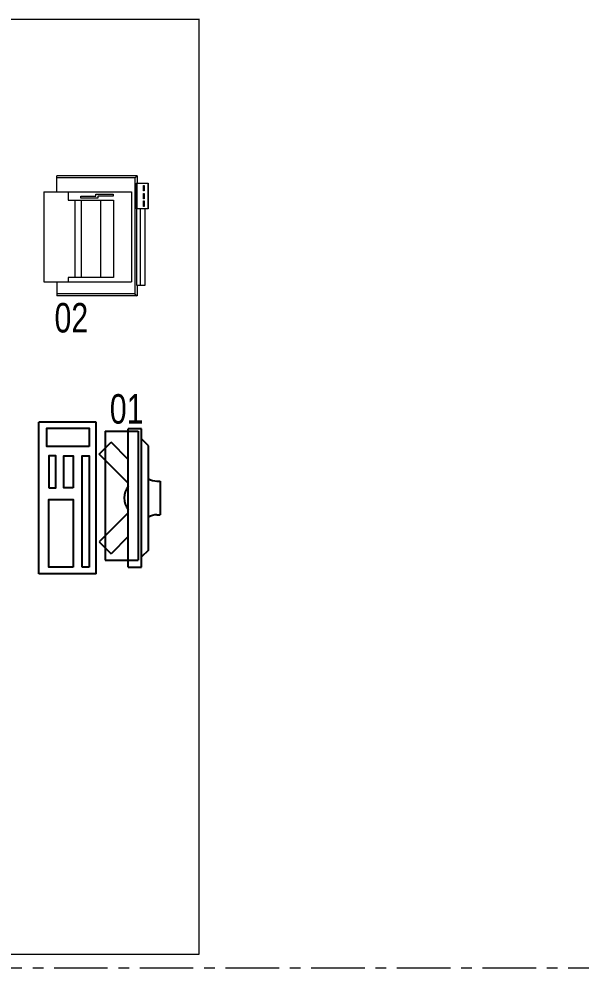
# Model space of a CAD drawing. Header units: millimetres. Extents: x 26027 to 581921, y 7230 to 233891.
# Drawn here: x 483461 to 485127, y 193295 to 196110 of the extents above; entities that cross this region are included whole.
import ezdxf

# ---------------------------------------------------------------- set-up
doc = ezdxf.new("R2010")
doc.units = ezdxf.units.MM
doc.header["$LTSCALE"] = 5
doc.linetypes.add('CENTER', pattern=[50.8, 31.75, -6.35, 6.35, -6.35])
doc.layers.add('axes', color=9, linetype='Continuous')
doc.layers.add('GE-ARCHITECTURAL_ELEMENTS', color=8, linetype='Continuous')
doc.layers.add('Medical Equipment and Furniture', color=163, linetype='Continuous', lineweight=0)
doc.styles.add('X3G_ENTITY_257CFD', font='swisscl.ttf', dxfattribs={"height": 200})

# ---------------------------------------------------------------- blocks, each defined once
blk = doc.blocks.new('ITCWLS1-P')
at = {"layer": 'GE-ARCHITECTURAL_ELEMENTS'}
for p, q in [((-0.2651, 0.43, 0), (-0.3051, 0.43, 0)), ((-0.3051, 0.43, 0), (-0.3051, 0.02, 0)), ((-0.2651, 0.43, 0), (-0.2651, 0.02, 0)), ((-0.17, 0.45), (-0.17, 0)), ((-0.17, 0.45), (0, 0.45)), ((-0.1496, 0.4305), (-0.1291, 0.4305)), ((-0.1291, 0.4305), (-0.1291, 0.4089)), ((0, 0.45), (0, 0)), ((-0.3251, 0.38, 0), (-0.3051, 0.4, 0)), ((-0.197, 0.4094), (-0.295, 0.4094)), ((-0.295, 0.0264), (-0.295, 0.4094)), ((-0.197, 0.0264), (-0.197, 0.4094)), ((-0.3251, 0.38, 0), (-0.3251, 0.07, 0)), ((-0.3503, 0.275), (-0.3596, 0.275)), ((-0.3596, 0.175), (-0.3596, 0.275)), ((-0.3503, 0.175), (-0.3596, 0.175)), ((-0.3251, 0.07, 0), (-0.3051, 0.05, 0)), ((-0.3051, 0.02, 0), (-0.2651, 0.02, 0)), ((-0.197, 0.0264), (-0.295, 0.0264)), ((-0.17, 0), (0, 0))]:
    blk.add_line(p, q, dxfattribs=at)
at = {"layer": 'GE-ARCHITECTURAL_ELEMENTS', "extrusion": (2.48281e-10, 3.18408e-10, -1)}
for p, q in [((-0.2651, 0.3395), (-0.2144, 0.3902)), ((-0.1791, 0.3548), (-0.2144, 0.3902)), ((-0.2651, 0.2688), (-0.1791, 0.3548))]:
    blk.add_line(p, q, dxfattribs=at)
at = {"layer": 'GE-ARCHITECTURAL_ELEMENTS', "extrusion": (2.48281e-10, -3.18408e-10, -1)}
for p, q in [((-0.2651, 0.1812), (-0.1791, 0.0952)), ((-0.2651, 0.1105), (-0.2144, 0.0598)), ((-0.1791, 0.0952), (-0.2144, 0.0598))]:
    blk.add_line(p, q, dxfattribs=at)
at = {"layer": 'GE-ARCHITECTURAL_ELEMENTS'}
for points in [[(-0.1291, 0.4089), (-0.1291, 0.1), (-0.1496, 0.1), (-0.1496, 0.4305)], [(-0.1496, 0.1), (-0.1496, 0.1), (-0.1496, 0.1), (-0.1496, 0.1), (-0.1496, 0.1), (-0.1496, 0.1), (-0.1496, 0.1), (-0.1496, 0.1), (-0.1496, 0.1)], [(-0.1496, 0.1), (-0.1496, 0.1), (-0.1496, 0.1), (-0.1496, 0.1), (-0.1496, 0.1), (-0.1496, 0.1), (-0.1496, 0.1), (-0.1496, 0.1), (-0.1496, 0.1), (-0.1496, 0.1), (-0.1496, 0.1), (-0.1496, 0.1), (-0.1496, 0.1), (-0.1496, 0.1), (-0.1496, 0.1), (-0.1496, 0.1), (-0.1496, 0.1), (-0.1496, 0.1)], [(-0.1496, 0.1), (-0.1496, 0.1), (-0.1496, 0.1), (-0.1496, 0.1), (-0.1496, 0.1), (-0.1496, 0.1), (-0.1496, 0.1), (-0.1496, 0.1), (-0.1496, 0.1), (-0.1496, 0.1)], [(-0.1496, 0.1), (-0.1496, 0.1), (-0.1496, 0.1), (-0.1496, 0.1), (-0.1496, 0.1), (-0.1496, 0.1), (-0.1496, 0.1)], [(-0.1496, 0.1), (-0.1496, 0.1), (-0.1496, 0.1), (-0.1496, 0.1), (-0.1496, 0.1), (-0.1496, 0.1), (-0.1496, 0.1), (-0.1496, 0.1), (-0.1496, 0.1), (-0.1496, 0.1)], [(-0.1496, 0.1), (-0.1496, 0.1), (-0.1496, 0.1), (-0.1496, 0.1), (-0.1496, 0.1), (-0.1496, 0.1), (-0.1496, 0.1), (-0.1496, 0.1), (-0.1496, 0.1), (-0.1496, 0.1), (-0.1496, 0.1), (-0.1496, 0.1), (-0.1496, 0.1), (-0.1496, 0.1), (-0.1496, 0.1)], [(-0.1496, 0.1), (-0.1496, 0.1), (-0.1496, 0.1), (-0.1496, 0.1), (-0.1496, 0.1), (-0.1496, 0.1), (-0.1496, 0.1), (-0.1496, 0.1), (-0.1496, 0.1), (-0.1496, 0.1)], [(-0.1496, 0.1), (-0.1496, 0.1), (-0.1496, 0.1), (-0.1496, 0.1), (-0.1496, 0.1), (-0.1496, 0.1), (-0.1496, 0.1), (-0.1496, 0.1), (-0.1496, 0.1), (-0.1496, 0.1)], [(-0.1496, 0.1), (-0.1496, 0.1), (-0.1496, 0.1), (-0.1496, 0.1), (-0.1496, 0.1), (-0.1496, 0.1), (-0.1496, 0.1), (-0.1496, 0.1), (-0.1496, 0.1), (-0.1496, 0.1), (-0.1496, 0.1), (-0.1496, 0.1), (-0.1496, 0.1), (-0.1496, 0.1), (-0.1496, 0.1), (-0.1496, 0.1), (-0.1496, 0.1), (-0.1496, 0.1), (-0.1496, 0.1), (-0.1496, 0.1), (-0.1496, 0.1), (-0.1496, 0.1), (-0.1496, 0.1), (-0.1496, 0.1), (-0.1496, 0.1), (-0.1496, 0.1), (-0.1496, 0.1), (-0.1496, 0.1), (-0.1496, 0.1), (-0.1496, 0.1), (-0.1496, 0.1), (-0.1496, 0.1), (-0.1496, 0.1), (-0.1496, 0.1), (-0.1496, 0.1), (-0.1496, 0.1), (-0.1496, 0.1), (-0.1496, 0.1), (-0.1496, 0.1), (-0.1496, 0.1), (-0.1496, 0.1), (-0.1496, 0.1), (-0.1496, 0.1), (-0.1496, 0.1), (-0.1496, 0.1), (-0.1496, 0.1), (-0.1496, 0.1), (-0.1496, 0.1), (-0.1496, 0.1), (-0.1496, 0.1), (-0.1496, 0.1), (-0.1496, 0.1), (-0.1496, 0.1), (-0.1496, 0.1)], [(-0.1496, 0.1), (-0.1496, 0.1), (-0.1496, 0.1), (-0.1496, 0.1), (-0.1496, 0.1), (-0.1496, 0.1), (-0.1496, 0.1), (-0.1496, 0.1), (-0.1496, 0.1), (-0.1496, 0.1), (-0.1496, 0.1), (-0.1496, 0.1), (-0.1496, 0.1), (-0.1496, 0.1), (-0.1496, 0.1), (-0.1496, 0.1), (-0.1496, 0.1), (-0.1496, 0.1), (-0.1496, 0.1), (-0.1496, 0.1), (-0.1496, 0.1), (-0.1496, 0.1), (-0.1496, 0.1), (-0.1496, 0.1), (-0.1496, 0.1), (-0.1496, 0.1), (-0.1496, 0.1), (-0.1496, 0.1), (-0.1496, 0.1), (-0.1496, 0.1), (-0.1496, 0.1), (-0.1496, 0.1), (-0.1496, 0.1), (-0.1496, 0.1), (-0.1496, 0.1), (-0.1496, 0.1), (-0.1496, 0.1), (-0.1496, 0.1), (-0.1496, 0.1), (-0.1496, 0.1), (-0.1496, 0.1), (-0.1496, 0.1), (-0.1496, 0.1), (-0.1496, 0.1), (-0.1496, 0.1), (-0.1496, 0.1), (-0.1496, 0.1), (-0.1496, 0.1), (-0.1496, 0.1), (-0.1496, 0.1), (-0.1496, 0.1), (-0.1496, 0.1), (-0.1496, 0.1), (-0.1496, 0.1), (-0.1496, 0.1), (-0.1496, 0.1), (-0.1496, 0.1), (-0.1496, 0.1), (-0.1496, 0.1), (-0.1496, 0.1), (-0.1496, 0.1), (-0.1496, 0.1), (-0.1496, 0.1), (-0.1496, 0.1), (-0.1496, 0.1), (-0.1496, 0.1), (-0.1496, 0.1), (-0.1496, 0.1), (-0.1496, 0.1), (-0.1496, 0.1), (-0.1496, 0.1), (-0.1496, 0.1), (-0.1496, 0.1), (-0.1496, 0.1), (-0.1496, 0.1), (-0.1496, 0.1), (-0.1496, 0.1), (-0.1496, 0.1), (-0.1496, 0.1), (-0.1496, 0.1), (-0.1496, 0.1), (-0.1496, 0.1), (-0.1496, 0.1), (-0.1496, 0.1), (-0.1496, 0.1), (-0.1496, 0.1), (-0.1496, 0.1), (-0.1496, 0.1), (-0.1496, 0.1)], [(-0.1496, 0.1), (-0.1496, 0.1), (-0.1496, 0.1), (-0.1496, 0.1), (-0.1496, 0.1), (-0.1496, 0.1), (-0.1496, 0.1), (-0.1496, 0.1), (-0.1496, 0.1), (-0.1496, 0.1), (-0.1496, 0.1), (-0.1496, 0.1)], [(-0.1496, 0.1), (-0.1496, 0.1), (-0.1496, 0.1), (-0.1496, 0.1), (-0.1496, 0.1), (-0.1496, 0.1), (-0.1496, 0.1)], [(-0.1496, 0.1), (-0.1496, 0.1), (-0.1496, 0.1), (-0.1496, 0.1), (-0.1496, 0.1), (-0.1496, 0.1), (-0.1496, 0.1), (-0.1496, 0.1), (-0.1496, 0.1), (-0.1496, 0.1), (-0.1496, 0.1), (-0.1496, 0.1), (-0.1496, 0.1), (-0.1496, 0.1), (-0.1496, 0.1), (-0.1496, 0.1), (-0.1496, 0.1)], [(-0.1496, 0.1), (-0.1496, 0.1), (-0.1496, 0.1), (-0.1496, 0.1), (-0.1496, 0.1), (-0.1496, 0.1), (-0.1496, 0.1), (-0.1496, 0.1), (-0.1496, 0.1), (-0.1496, 0.1), (-0.1496, 0.1), (-0.1496, 0.1), (-0.1496, 0.1), (-0.1496, 0.1), (-0.1496, 0.1), (-0.1496, 0.1), (-0.1496, 0.1), (-0.1496, 0.1), (-0.1496, 0.1), (-0.1496, 0.1), (-0.1496, 0.1), (-0.1496, 0.1), (-0.1496, 0.1), (-0.1496, 0.1), (-0.1496, 0.1), (-0.1496, 0.1), (-0.1496, 0.1), (-0.1496, 0.1), (-0.1496, 0.1), (-0.1496, 0.1), (-0.1496, 0.1), (-0.1496, 0.1), (-0.1496, 0.1), (-0.1496, 0.1), (-0.1496, 0.1), (-0.1496, 0.1), (-0.1496, 0.1), (-0.1496, 0.1), (-0.1496, 0.1), (-0.1496, 0.1), (-0.1496, 0.1), (-0.1496, 0.1), (-0.1496, 0.1), (-0.1496, 0.1), (-0.1496, 0.1), (-0.1496, 0.1), (-0.1496, 0.1), (-0.1496, 0.1), (-0.1496, 0.1), (-0.1496, 0.1), (-0.1496, 0.1), (-0.1496, 0.1), (-0.1496, 0.1), (-0.1496, 0.1), (-0.1496, 0.1), (-0.1496, 0.1), (-0.1496, 0.1), (-0.1496, 0.1), (-0.1496, 0.1), (-0.1496, 0.1), (-0.1496, 0.1), (-0.1496, 0.1), (-0.1496, 0.1), (-0.1496, 0.1), (-0.1496, 0.1), (-0.1496, 0.1), (-0.1496, 0.1), (-0.1496, 0.1), (-0.1496, 0.1), (-0.1496, 0.1), (-0.1496, 0.1), (-0.1496, 0.1), (-0.1496, 0.1), (-0.1496, 0.1), (-0.1496, 0.1), (-0.1496, 0.1), (-0.1496, 0.1), (-0.1496, 0.1), (-0.1496, 0.1), (-0.1496, 0.1), (-0.1496, 0.1), (-0.1496, 0.1), (-0.1496, 0.1), (-0.1496, 0.1), (-0.1496, 0.1), (-0.1496, 0.1), (-0.1496, 0.1), (-0.1496, 0.1), (-0.1496, 0.1), (-0.1496, 0.1), (-0.1496, 0.1), (-0.1496, 0.1), (-0.1496, 0.1), (-0.1496, 0.1), (-0.1496, 0.1), (-0.1496, 0.1), (-0.1496, 0.1), (-0.1496, 0.1), (-0.1496, 0.1), (-0.1496, 0.1), (-0.1496, 0.1), (-0.1496, 0.1), (-0.1496, 0.1), (-0.1496, 0.1), (-0.1496, 0.1), (-0.1496, 0.1), (-0.1496, 0.1), (-0.1496, 0.1), (-0.1496, 0.1), (-0.1496, 0.1), (-0.1496, 0.1)], [(-0.1496, 0.1), (-0.1496, 0.1), (-0.1496, 0.1), (-0.1496, 0.1), (-0.1496, 0.1), (-0.1496, 0.1), (-0.1496, 0.1), (-0.1496, 0.1)]]:
    blk.add_lwpolyline(points, dxfattribs=at)
for points in [[(-0.1019, 0.4305), (-0.0304, 0.4305), (-0.0304, 0.2294), (-0.1019, 0.2294)], [(-0.1019, 0.1954), (-0.0747, 0.1954), (-0.0747, 0.1), (-0.1019, 0.1)], [(-0.0304, 0.1954), (-0.0508, 0.1954), (-0.0508, 0.1), (-0.0304, 0.1)], [(-0.1496, 0.1), (-0.1496, 0.1), (-0.1496, 0.1), (-0.1496, 0.1), (-0.1496, 0.1), (-0.1496, 0.1), (-0.1496, 0.1), (-0.1496, 0.1), (-0.1496, 0.1), (-0.1496, 0.1), (-0.1496, 0.1), (-0.1496, 0.1), (-0.1496, 0.1), (-0.1496, 0.1), (-0.1496, 0.1), (-0.1496, 0.1), (-0.1496, 0.1), (-0.1496, 0.1), (-0.1496, 0.1), (-0.1496, 0.1), (-0.1496, 0.1), (-0.1496, 0.1), (-0.1496, 0.1), (-0.1496, 0.1), (-0.1496, 0.1), (-0.1496, 0.1), (-0.1496, 0.1), (-0.1496, 0.1), (-0.1496, 0.1), (-0.1496, 0.1), (-0.1496, 0.1), (-0.1496, 0.1), (-0.1496, 0.1), (-0.1496, 0.1), (-0.1496, 0.1), (-0.1496, 0.1), (-0.1496, 0.1), (-0.1496, 0.1), (-0.1496, 0.1), (-0.1496, 0.1), (-0.1496, 0.1), (-0.1496, 0.1), (-0.1496, 0.1), (-0.1496, 0.1), (-0.1496, 0.1), (-0.1496, 0.1), (-0.1496, 0.1), (-0.1496, 0.1), (-0.1496, 0.1), (-0.1496, 0.1), (-0.1496, 0.1), (-0.1496, 0.1), (-0.1496, 0.1), (-0.1496, 0.1), (-0.1496, 0.1), (-0.1496, 0.1), (-0.1496, 0.1), (-0.1496, 0.1), (-0.1496, 0.1), (-0.1496, 0.1), (-0.1496, 0.1), (-0.1496, 0.1), (-0.1496, 0.1), (-0.1496, 0.1), (-0.1496, 0.1), (-0.1496, 0.1), (-0.1496, 0.1), (-0.1496, 0.1), (-0.1496, 0.1), (-0.1496, 0.1), (-0.1496, 0.1), (-0.1496, 0.1), (-0.1496, 0.1), (-0.1496, 0.1), (-0.1496, 0.1), (-0.1496, 0.1), (-0.1496, 0.1), (-0.1496, 0.1), (-0.1496, 0.1), (-0.1496, 0.1), (-0.1496, 0.1), (-0.1496, 0.1), (-0.1496, 0.1), (-0.1496, 0.1), (-0.1496, 0.1), (-0.1496, 0.1), (-0.1496, 0.1), (-0.1496, 0.1), (-0.1496, 0.1), (-0.1496, 0.1), (-0.1496, 0.1), (-0.1496, 0.1), (-0.1496, 0.1), (-0.1496, 0.1), (-0.1496, 0.1), (-0.1496, 0.1), (-0.1496, 0.1), (-0.1496, 0.1), (-0.1496, 0.1), (-0.1496, 0.1), (-0.1496, 0.1), (-0.1496, 0.1), (-0.1496, 0.1), (-0.1496, 0.1), (-0.1496, 0.1), (-0.1496, 0.1), (-0.1496, 0.1), (-0.1496, 0.1), (-0.1496, 0.1), (-0.1496, 0.1), (-0.1496, 0.1), (-0.1496, 0.1), (-0.1496, 0.1), (-0.1496, 0.1), (-0.1496, 0.1), (-0.1496, 0.1), (-0.1496, 0.1), (-0.1496, 0.1), (-0.1496, 0.1), (-0.1496, 0.1), (-0.1496, 0.1), (-0.1496, 0.1), (-0.1496, 0.1), (-0.1496, 0.1), (-0.1496, 0.1), (-0.1496, 0.1), (-0.1496, 0.1), (-0.1496, 0.1), (-0.1496, 0.1), (-0.1496, 0.1), (-0.1496, 0.1), (-0.1496, 0.1), (-0.1496, 0.1), (-0.1496, 0.1), (-0.1496, 0.1), (-0.1496, 0.1), (-0.1496, 0.1), (-0.1496, 0.1), (-0.1496, 0.1), (-0.1496, 0.1), (-0.1496, 0.1), (-0.1496, 0.1), (-0.1496, 0.1), (-0.1496, 0.1), (-0.1496, 0.1), (-0.1496, 0.1), (-0.1496, 0.1), (-0.1496, 0.1), (-0.1496, 0.1), (-0.1496, 0.1), (-0.1496, 0.1), (-0.1496, 0.1), (-0.1496, 0.1), (-0.1496, 0.1), (-0.1496, 0.1), (-0.1496, 0.1), (-0.1496, 0.1), (-0.1496, 0.1), (-0.1496, 0.1), (-0.1496, 0.1), (-0.1496, 0.1), (-0.1496, 0.1), (-0.1496, 0.1), (-0.1496, 0.1), (-0.1496, 0.1), (-0.1496, 0.1), (-0.1496, 0.1), (-0.1496, 0.1), (-0.1496, 0.1), (-0.1496, 0.1), (-0.1496, 0.1), (-0.1496, 0.1), (-0.1496, 0.1), (-0.1496, 0.1), (-0.1496, 0.1), (-0.1496, 0.1), (-0.1496, 0.1), (-0.1496, 0.1), (-0.1496, 0.1), (-0.1496, 0.1), (-0.1496, 0.1), (-0.1496, 0.1), (-0.1496, 0.1), (-0.1496, 0.1), (-0.1496, 0.1), (-0.1496, 0.1), (-0.1496, 0.1), (-0.1496, 0.1), (-0.1496, 0.1), (-0.1496, 0.1), (-0.1496, 0.1), (-0.1496, 0.1), (-0.1496, 0.1), (-0.1496, 0.1), (-0.1496, 0.1), (-0.1496, 0.1), (-0.1496, 0.1), (-0.1496, 0.1), (-0.1496, 0.1), (-0.1496, 0.1), (-0.1496, 0.1), (-0.1496, 0.1), (-0.1496, 0.1), (-0.1496, 0.1), (-0.1496, 0.1), (-0.1496, 0.1), (-0.1496, 0.1), (-0.1496, 0.1), (-0.1496, 0.1), (-0.1496, 0.1), (-0.1496, 0.1), (-0.1496, 0.1), (-0.1496, 0.1), (-0.1496, 0.1), (-0.1496, 0.1), (-0.1496, 0.1), (-0.1496, 0.1), (-0.1496, 0.1), (-0.1496, 0.1), (-0.1496, 0.1), (-0.1496, 0.1), (-0.1496, 0.1), (-0.1496, 0.1), (-0.1496, 0.1), (-0.1496, 0.1), (-0.1496, 0.1), (-0.1496, 0.1), (-0.1496, 0.1), (-0.1496, 0.1), (-0.1496, 0.1), (-0.1496, 0.1), (-0.1496, 0.1), (-0.1496, 0.1), (-0.1496, 0.1), (-0.1496, 0.1), (-0.1496, 0.1), (-0.1496, 0.1), (-0.1496, 0.1), (-0.1496, 0.1), (-0.1496, 0.1), (-0.1496, 0.1), (-0.1496, 0.1), (-0.1496, 0.1), (-0.1496, 0.1), (-0.1496, 0.1), (-0.1496, 0.1), (-0.1496, 0.1), (-0.1496, 0.1), (-0.1496, 0.1), (-0.1496, 0.1), (-0.1496, 0.1), (-0.1496, 0.1), (-0.1496, 0.1), (-0.1496, 0.1), (-0.1496, 0.1), (-0.1496, 0.1), (-0.1496, 0.1), (-0.1496, 0.1), (-0.1496, 0.1), (-0.1496, 0.1), (-0.1496, 0.1), (-0.1496, 0.1), (-0.1496, 0.1), (-0.1496, 0.1), (-0.1496, 0.1), (-0.1496, 0.1), (-0.1496, 0.1), (-0.1496, 0.1), (-0.1496, 0.1), (-0.1496, 0.1), (-0.1496, 0.1), (-0.1496, 0.1), (-0.1496, 0.1), (-0.1496, 0.1), (-0.1496, 0.1), (-0.1496, 0.1), (-0.1496, 0.1)], [(-0.1496, 0.1), (-0.1496, 0.1), (-0.1496, 0.1), (-0.1496, 0.1), (-0.1496, 0.1), (-0.1496, 0.1), (-0.1496, 0.1), (-0.1496, 0.1), (-0.1496, 0.1), (-0.1496, 0.1), (-0.1496, 0.1), (-0.1496, 0.1), (-0.1496, 0.1), (-0.1496, 0.1), (-0.1496, 0.1), (-0.1496, 0.1), (-0.1496, 0.1), (-0.1496, 0.1), (-0.1496, 0.1), (-0.1496, 0.1), (-0.1496, 0.1), (-0.1496, 0.1), (-0.1496, 0.1), (-0.1496, 0.1), (-0.1496, 0.1), (-0.1496, 0.1), (-0.1496, 0.1), (-0.1496, 0.1), (-0.1496, 0.1), (-0.1496, 0.1), (-0.1496, 0.1), (-0.1496, 0.1), (-0.1496, 0.1), (-0.1496, 0.1), (-0.1496, 0.1), (-0.1496, 0.1), (-0.1496, 0.1), (-0.1496, 0.1), (-0.1496, 0.1), (-0.1496, 0.1), (-0.1496, 0.1), (-0.1496, 0.1), (-0.1496, 0.1), (-0.1496, 0.1), (-0.1496, 0.1), (-0.1496, 0.1), (-0.1496, 0.1), (-0.1496, 0.1), (-0.1496, 0.1), (-0.1496, 0.1), (-0.1496, 0.1), (-0.1496, 0.1), (-0.1496, 0.1), (-0.1496, 0.1), (-0.1496, 0.1), (-0.1496, 0.1), (-0.1496, 0.1), (-0.1496, 0.1), (-0.1496, 0.1), (-0.1496, 0.1), (-0.1496, 0.1), (-0.1496, 0.1), (-0.1496, 0.1), (-0.1496, 0.1), (-0.1496, 0.1), (-0.1496, 0.1), (-0.1496, 0.1), (-0.1496, 0.1), (-0.1496, 0.1), (-0.1496, 0.1), (-0.1496, 0.1), (-0.1496, 0.1), (-0.1496, 0.1), (-0.1496, 0.1), (-0.1496, 0.1), (-0.1496, 0.1), (-0.1496, 0.1), (-0.1496, 0.1), (-0.1496, 0.1), (-0.1496, 0.1), (-0.1496, 0.1), (-0.1496, 0.1), (-0.1496, 0.1), (-0.1496, 0.1), (-0.1496, 0.1), (-0.1496, 0.1), (-0.1496, 0.1), (-0.1496, 0.1), (-0.1496, 0.1), (-0.1496, 0.1), (-0.1496, 0.1), (-0.1496, 0.1), (-0.1496, 0.1), (-0.1496, 0.1), (-0.1496, 0.1), (-0.1496, 0.1), (-0.1496, 0.1), (-0.1496, 0.1), (-0.1496, 0.1), (-0.1496, 0.1), (-0.1496, 0.1), (-0.1496, 0.1), (-0.1496, 0.1), (-0.1496, 0.1), (-0.1496, 0.1), (-0.1496, 0.1), (-0.1496, 0.1), (-0.1496, 0.1), (-0.1496, 0.1), (-0.1496, 0.1), (-0.1496, 0.1), (-0.1496, 0.1), (-0.1496, 0.1), (-0.1496, 0.1), (-0.1496, 0.1), (-0.1496, 0.1), (-0.1496, 0.1), (-0.1496, 0.1), (-0.1496, 0.1), (-0.1496, 0.1), (-0.1496, 0.1), (-0.1496, 0.1), (-0.1496, 0.1), (-0.1496, 0.1), (-0.1496, 0.1), (-0.1496, 0.1), (-0.1496, 0.1), (-0.1496, 0.1), (-0.1496, 0.1), (-0.1496, 0.1), (-0.1496, 0.1), (-0.1496, 0.1), (-0.1496, 0.1), (-0.1496, 0.1), (-0.1496, 0.1), (-0.1496, 0.1), (-0.1496, 0.1), (-0.1496, 0.1), (-0.1496, 0.1), (-0.1496, 0.1), (-0.1496, 0.1), (-0.1496, 0.1), (-0.1496, 0.1), (-0.1496, 0.1), (-0.1496, 0.1), (-0.1496, 0.1), (-0.1496, 0.1), (-0.1496, 0.1), (-0.1496, 0.1), (-0.1496, 0.1), (-0.1496, 0.1), (-0.1496, 0.1), (-0.1496, 0.1), (-0.1496, 0.1), (-0.1496, 0.1), (-0.1496, 0.1), (-0.1496, 0.1), (-0.1496, 0.1), (-0.1496, 0.1), (-0.1496, 0.1), (-0.1496, 0.1), (-0.1496, 0.1), (-0.1496, 0.1), (-0.1496, 0.1), (-0.1496, 0.1), (-0.1496, 0.1), (-0.1496, 0.1), (-0.1496, 0.1), (-0.1496, 0.1), (-0.1496, 0.1), (-0.1496, 0.1), (-0.1496, 0.1), (-0.1496, 0.1), (-0.1496, 0.1), (-0.1496, 0.1), (-0.1496, 0.1), (-0.1496, 0.1), (-0.1496, 0.1), (-0.1496, 0.1), (-0.1496, 0.1), (-0.1496, 0.1), (-0.1496, 0.1), (-0.1496, 0.1), (-0.1496, 0.1), (-0.1496, 0.1), (-0.1496, 0.1), (-0.1496, 0.1), (-0.1496, 0.1), (-0.1496, 0.1), (-0.1496, 0.1), (-0.1496, 0.1), (-0.1496, 0.1), (-0.1496, 0.1), (-0.1496, 0.1), (-0.1496, 0.1), (-0.1496, 0.1), (-0.1496, 0.1), (-0.1496, 0.1), (-0.1496, 0.1), (-0.1496, 0.1), (-0.1496, 0.1), (-0.1496, 0.1), (-0.1496, 0.1), (-0.1496, 0.1), (-0.1496, 0.1), (-0.1496, 0.1), (-0.1496, 0.1), (-0.1496, 0.1), (-0.1496, 0.1), (-0.1496, 0.1), (-0.1496, 0.1), (-0.1496, 0.1), (-0.1496, 0.1), (-0.1496, 0.1)], [(-0.1496, 0.1), (-0.1496, 0.1), (-0.1496, 0.1), (-0.1496, 0.1), (-0.1496, 0.1), (-0.1496, 0.1), (-0.1496, 0.1), (-0.1496, 0.1), (-0.1496, 0.1), (-0.1496, 0.1), (-0.1496, 0.1), (-0.1496, 0.1), (-0.1496, 0.1), (-0.1496, 0.1), (-0.1496, 0.1), (-0.1496, 0.1), (-0.1496, 0.1), (-0.1496, 0.1), (-0.1496, 0.1), (-0.1496, 0.1), (-0.1496, 0.1), (-0.1496, 0.1), (-0.1496, 0.1), (-0.1496, 0.1), (-0.1496, 0.1), (-0.1496, 0.1), (-0.1496, 0.1), (-0.1496, 0.1), (-0.1496, 0.1), (-0.1496, 0.1), (-0.1496, 0.1), (-0.1496, 0.1), (-0.1496, 0.1), (-0.1496, 0.1), (-0.1496, 0.1), (-0.1496, 0.1), (-0.1496, 0.1), (-0.1496, 0.1), (-0.1496, 0.1), (-0.1496, 0.1), (-0.1496, 0.1), (-0.1496, 0.1), (-0.1496, 0.1), (-0.1496, 0.1), (-0.1496, 0.1), (-0.1496, 0.1), (-0.1496, 0.1), (-0.1496, 0.1), (-0.1496, 0.1), (-0.1496, 0.1), (-0.1496, 0.1), (-0.1496, 0.1), (-0.1496, 0.1), (-0.1496, 0.1), (-0.1496, 0.1), (-0.1496, 0.1), (-0.1496, 0.1), (-0.1496, 0.1), (-0.1496, 0.1), (-0.1496, 0.1), (-0.1496, 0.1), (-0.1496, 0.1), (-0.1496, 0.1), (-0.1496, 0.1), (-0.1496, 0.1), (-0.1496, 0.1), (-0.1496, 0.1), (-0.1496, 0.1), (-0.1496, 0.1), (-0.1496, 0.1), (-0.1496, 0.1), (-0.1496, 0.1), (-0.1496, 0.1), (-0.1496, 0.1), (-0.1496, 0.1), (-0.1496, 0.1), (-0.1496, 0.1), (-0.1496, 0.1), (-0.1496, 0.1), (-0.1496, 0.1), (-0.1496, 0.1), (-0.1496, 0.1), (-0.1496, 0.1), (-0.1496, 0.1), (-0.1496, 0.1), (-0.1496, 0.1), (-0.1496, 0.1), (-0.1496, 0.1), (-0.1496, 0.1), (-0.1496, 0.1), (-0.1496, 0.1), (-0.1496, 0.1), (-0.1496, 0.1), (-0.1496, 0.1), (-0.1496, 0.1), (-0.1496, 0.1), (-0.1496, 0.1), (-0.1496, 0.1), (-0.1496, 0.1), (-0.1496, 0.1), (-0.1496, 0.1), (-0.1496, 0.1), (-0.1496, 0.1), (-0.1496, 0.1), (-0.1496, 0.1), (-0.1496, 0.1), (-0.1496, 0.1), (-0.1496, 0.1), (-0.1496, 0.1), (-0.1496, 0.1), (-0.1496, 0.1), (-0.1496, 0.1), (-0.1496, 0.1), (-0.1496, 0.1), (-0.1496, 0.1), (-0.1496, 0.1), (-0.1496, 0.1), (-0.1496, 0.1), (-0.1496, 0.1), (-0.1496, 0.1), (-0.1496, 0.1), (-0.1496, 0.1), (-0.1496, 0.1), (-0.1496, 0.1), (-0.1496, 0.1), (-0.1496, 0.1), (-0.1496, 0.1), (-0.1496, 0.1), (-0.1496, 0.1), (-0.1496, 0.1), (-0.1496, 0.1), (-0.1496, 0.1), (-0.1496, 0.1), (-0.1496, 0.1), (-0.1496, 0.1), (-0.1496, 0.1), (-0.1496, 0.1), (-0.1496, 0.1), (-0.1496, 0.1), (-0.1496, 0.1), (-0.1496, 0.1), (-0.1496, 0.1), (-0.1496, 0.1), (-0.1496, 0.1), (-0.1496, 0.1), (-0.1496, 0.1), (-0.1496, 0.1), (-0.1496, 0.1), (-0.1496, 0.1), (-0.1496, 0.1), (-0.1496, 0.1), (-0.1496, 0.1), (-0.1496, 0.1), (-0.1496, 0.1), (-0.1496, 0.1), (-0.1496, 0.1), (-0.1496, 0.1), (-0.1496, 0.1), (-0.1496, 0.1), (-0.1496, 0.1), (-0.1496, 0.1), (-0.1496, 0.1), (-0.1496, 0.1), (-0.1496, 0.1), (-0.1496, 0.1), (-0.1496, 0.1), (-0.1496, 0.1), (-0.1496, 0.1), (-0.1496, 0.1), (-0.1496, 0.1), (-0.1496, 0.1), (-0.1496, 0.1), (-0.1496, 0.1), (-0.1496, 0.1), (-0.1496, 0.1), (-0.1496, 0.1), (-0.1496, 0.1), (-0.1496, 0.1), (-0.1496, 0.1), (-0.1496, 0.1), (-0.1496, 0.1), (-0.1496, 0.1), (-0.1496, 0.1), (-0.1496, 0.1), (-0.1496, 0.1), (-0.1496, 0.1), (-0.1496, 0.1), (-0.1496, 0.1), (-0.1496, 0.1), (-0.1496, 0.1), (-0.1496, 0.1), (-0.1496, 0.1), (-0.1496, 0.1), (-0.1496, 0.1), (-0.1496, 0.1), (-0.1496, 0.1), (-0.1496, 0.1), (-0.1496, 0.1), (-0.1496, 0.1), (-0.1496, 0.1), (-0.1496, 0.1), (-0.1496, 0.1), (-0.1496, 0.1), (-0.1496, 0.1), (-0.1496, 0.1), (-0.1496, 0.1), (-0.1496, 0.1), (-0.1496, 0.1), (-0.1496, 0.1), (-0.1496, 0.1), (-0.1496, 0.1), (-0.1496, 0.1), (-0.1496, 0.1), (-0.1496, 0.1), (-0.1496, 0.1), (-0.1496, 0.1), (-0.1496, 0.1), (-0.1496, 0.1), (-0.1496, 0.1)], [(-0.1496, 0.0727), (-0.0236, 0.0727), (-0.0236, 0.0182), (-0.1496, 0.0182)]]:
    blk.add_lwpolyline(points, close=True, dxfattribs=at)
for centre, radius, start, end in [((-0.3503, 0.325), 0.05, 270, 300.3093), ((-0.3089, 0.225), 0.0556, 321.9431, 38.0569), ((-0.3503, 0.125), 0.05, 59.6907, 90)]:
    blk.add_arc(centre, radius, start, end, dxfattribs=at)
blk = doc.blocks.new('ITPPLT2C-P')
at = {"color": 0}
for p, q in [((0.0229, 0.0318), (0.2618, 0.0318)), ((0.0304, 0.0256), (0.0229, 0.0318)), ((0.0229, 0), (0.0229, 0.0318)), ((0.2618, -0.0096), (0.2618, 0.0318)), ((0, 0), (0, -0.2262)), ((0.0252, 0), (0, 0)), ((0.0139, 0), (0.0139, -0.2262)), ((0.0252, 0), (0.0139, 0)), ((0.0252, -0.2262), (0.0252, 0)), ((0.0304, -0.3182), (0.0304, 0.0256)), ((0.0304, 0.0256), (0.2618, 0.0256)), ((0.0401, -0.2769), (0.0401, -0.0096)), ((0.3, -0.0096), (0.0401, -0.0096)), ((0.0939, -0.2515), (0.0939, -0.0222)), ((0.0939, -0.0222), (0.2274, -0.0222)), ((0.1321, -0.2515), (0.1321, -0.0222)), ((0.1894, -0.2515), (0.1894, -0.0222)), ((0.2082, -0.2515), (0.2082, -0.0222)), ((0.2274, -0.0222), (0.2274, -0.0096)), ((0.3, -0.2769), (0.3, -0.0096)), ((-0.0091, -0.2262), (0.0267, -0.2262)), ((-0.0091, -0.3023), (-0.0091, -0.2262)), ((-0.0087, -0.2262), (0.0236, -0.2262)), ((-0.0087, -0.3023), (-0.0087, -0.2262)), ((0, -0.2262), (0.0252, -0.2262)), ((0.0023, -0.2495), (0.0023, -0.2334)), ((0.0023, -0.2334), (0.0045, -0.2334)), ((0.0045, -0.2495), (0.0023, -0.2495)), ((0.0045, -0.2334), (0.0045, -0.2495)), ((0.0139, -0.2262), (0.0252, -0.2262)), ((0.0236, -0.2262), (0.0236, -0.3023)), ((0.0267, -0.2262), (0.0267, -0.3023)), ((0.2274, -0.2515), (0.0939, -0.2515)), ((0.2274, -0.2769), (0.2274, -0.2515)), ((0.0023, -0.2721), (0.0023, -0.2562)), ((0.0023, -0.2562), (0.0045, -0.2562)), ((0.0045, -0.2721), (0.0023, -0.2721)), ((0.0023, -0.295), (0.0023, -0.2793)), ((0.0023, -0.2793), (0.0045, -0.2793)), ((0.0045, -0.2562), (0.0045, -0.2721)), ((0.0045, -0.2793), (0.0045, -0.295)), ((0.3, -0.2769), (0.0401, -0.2769)), ((0.0947, -0.2701), (0.0947, -0.2641)), ((0.0947, -0.2641), (0.1395, -0.2641)), ((0.1457, -0.2701), (0.0947, -0.2701)), ((0.1395, -0.2575), (0.19, -0.2575)), ((0.1395, -0.2641), (0.1395, -0.2575)), ((0.19, -0.2641), (0.1457, -0.2641)), ((0.1457, -0.2641), (0.1457, -0.2701)), ((0.19, -0.2575), (0.19, -0.2641)), ((0.2618, -0.2769), (0.2618, -0.3246)), ((0.0267, -0.3023), (-0.0091, -0.3023)), ((0.0236, -0.3023), (-0.0087, -0.3023)), ((0.0045, -0.295), (0.0023, -0.295)), ((0.0229, -0.3246), (0.0229, -0.3023)), ((0.0304, -0.3182), (0.0229, -0.3246)), ((0.0229, -0.3246), (0.2618, -0.3246)), ((0.0304, -0.3182), (0.2618, -0.3182))]:
    blk.add_line(p, q, dxfattribs=at)

msp = doc.modelspace()

# ---------------------------------------------------------------- linework, layer by layer
at = {"layer": 'axes', "linetype": 'CENTER', "lineweight": 0}
msp.add_line((544175.8, 193295.3, 2.4), (460984.3, 193295.3, 2.4), dxfattribs=at)
at = {"layer": 'Medical Equipment and Furniture', "linetype": 'Continuous'}
for p, q in [((483394.1, 196109.9, 0), (483994.1, 196109.9, 0)), ((483994.1, 196110, 0), (483994.1, 193335.3, 0)), ((483994.1, 193335.3, 0), (483414.9, 193335.3, 2.4))]:
    msp.add_line(p, q, dxfattribs=at)

# ---------------------------------------------------------------- block references
at = {"layer": 'Medical Equipment and Furniture', "extrusion": (1.19895e-18, -8.17187e-07, -1), "xscale": -1000, "yscale": 1000.000000000003, "zscale": 1000.000000000003, "rotation": 180}
msp.add_blockref('ITPPLT2C-P', (-483834.6, 195320.7, -2.5), dxfattribs=at)
at = {"layer": 'Medical Equipment and Furniture', "extrusion": (2.20203e-06, -2.34751e-05, 1), "xscale": 1000.000000000001, "yscale": 1000.000000000001, "zscale": 1000.000000000001, "rotation": 179.9985892363079}
msp.add_blockref('ITCWLS1-P', (483519.5, 194914.4, -1.1), dxfattribs=at)

# ---------------------------------------------------------------- texts
at = {"layer": 'Medical Equipment and Furniture', "char_height": 87.47, "attachment_point": 2, "style": 'X3G_ENTITY_257CFD'}
for s, insert in [('02', (483616.2, 195267.7, 2.4)), ('01', (483780.1, 194997.3, 2.4))]:
    msp.add_mtext(s, dxfattribs=dict(at, insert=insert))

doc.saveas('drawing.dxf')
